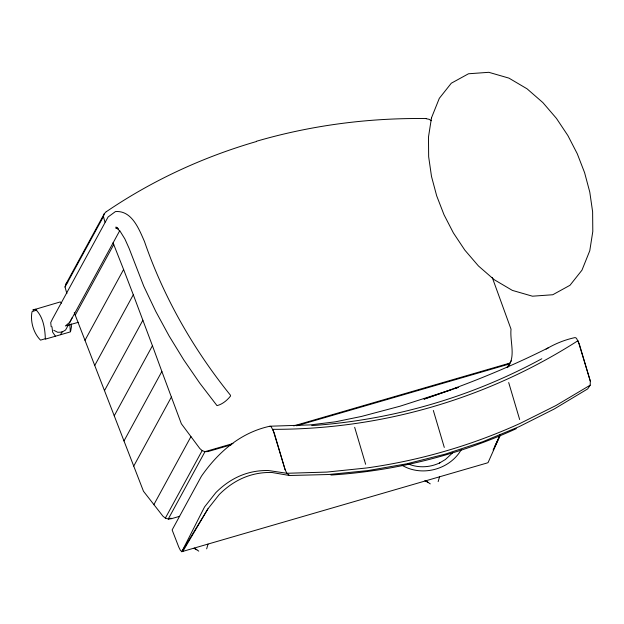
<?xml version="1.0" encoding="UTF-8"?>
<svg xmlns="http://www.w3.org/2000/svg" width="624" height="624" viewBox="0 0 624 624"><rect width="100%" height="100%" fill="white"/><g stroke="black" fill="none" stroke-linecap="round" stroke-linejoin="round"><path stroke-width="0.94" d="M450.832 389.867L400.109 406.185L361.514 416.434L335.431 421.808L310.354 424.897L269.981 426.215A1076.595 316.758 73.8 0 0 201.427 476.206L172.13 529.94L178.776 547.092L180.305 550.157L181.81 551.686L207.925 508.864L219.219 494.559A763.066 224.515 73.8 0 1 271.877 472.477L289.559 475.504L328.762 474.513L367.949 470.59L406.848 463.78L445.193 454.139L482.719 441.737L519.145 426.66L554.229 409.001L587.707 388.885L590.203 385.172L590.312 381.139L579.345 344.152L576.482 338.263L575.141 337.561A1076.595 316.758 73.8 0 0 546.117 349.097M70.691 331.016L71.495 326.609L71.159 323.926M507.515 367.645C516.188 356.577 509.753 341.89 511.025 329.183L492.258 277.501M206.661 548.847L208.034 544.112M438.157 481.595L439.538 476.853M66.893 293.615L65.021 287.017L103.428 216.575L104.239 213.782L106.22 211.653M65.021 287.017L65.848 284.201L104.239 213.782M60.692 334.69L62.104 331.484M500.588 434.522L488.062 462.602L486.97 463.031L181.81 551.686L204.555 506.93L215.849 492.625A763.066 224.515 73.8 0 1 268.507 470.543L286.923 473.281L326.914 472.072L366.764 467.953A609.274 582.106 68.7 0 0 520.19 423.376L555.937 405.53L590.203 385.172M495.097 445.669L500.378 434.39M493.108 450.021L500.471 434.421M72.337 317.444L69.755 322.273L65.387 325.962L78.39 322.304M68.375 324.886L65.598 329.979L62.057 332.155L57.704 332.272L53.726 330.283M69.303 323.185L119.785 230.599M75.239 315.159L113.74 244.553L113.038 242.759M84.989 340.314L123.599 269.49L113.74 244.553M94.739 365.469L133.294 294.754L123.599 269.49M104.489 390.632L142.865 320.237M114.239 415.787L152.435 345.719L133.294 294.754M123.989 440.942L161.866 371.467L152.435 345.719M133.731 466.105L171.382 397.051L161.866 371.467M153.808 504.746L190.952 436.613L181.358 423.774L171.382 397.051M74.256 312.624L143.481 491.26L162.958 516.204L165.36 518.099L202.153 450.614L199.844 448.555L190.952 436.613M507.125 367.474L511.243 360.812M207.925 508.864L182.902 551.265L181.81 551.686M461.276 449.686C449.686 469.63 421.941 477.048 402.067 465.293M452.517 452.946L445.38 459.529L439.366 463.094L439.819 462.852C429.975 467.532 418.213 468.203 408.127 463.866M65.848 284.201L67.844 282.048M548.465 347.732C508.318 367.942 466.541 384.649 424.016 399.126L458.024 387.442M516.36 428.633C458.032 455.278 394.93 471.019 330.938 475.043M455.356 388.331L458.063 387.41M36.761 309.995L32.003 311.727C30.194 321.563 33.454 332.998 40.505 340.135L45.763 338.606M233.009 443.531L204.992 451.667L202.153 450.614M293.709 425.896L509.449 363.215L506.813 364.728L296.618 425.794M231.231 444.795L207.87 451.581L204.992 451.667L168.277 518.996L165.36 518.099M171.085 518.185L168.277 518.996L171.249 518.747L179.657 516.305M117.546 228.15L115.846 228.166L118.435 228.914M426.161 118.7L429.273 119.356L431.254 120.689M424.796 480.745L428.337 482.508M194.009 548.356L196.841 549.767M269.981 426.215L271.323 426.925L274.186 432.806L285.152 469.794L286.923 473.281L289.559 475.504M117.936 228.322L115.885 227.066L120.268 231.504L124.839 238.875L129.137 248.438L143.754 286.166L155.727 311.329L169.081 335.938L183.776 359.9L199.766 383.159L217.004 405.631C222.425 404.274 227.05 400.413 230.498 396.107L230.412 395.171C193.37 349.245 163.66 297.313 144.456 241.449C139.012 229.187 131.914 210.233 115.432 211.583L108.1 216.98L52.525 318.903L50.731 322.569L51.168 326.734M425.864 480.831L430.264 483.881M194.368 548.083L198.767 551.14M61.558 303.108L60.286 301.922L32.815 310.058L35.295 309.184C43.321 316.586 45.037 328.676 45.341 339.152L70.34 331.898L69.833 324.347M55.435 336.219L52.642 332.14L51.971 326.773M104.98 222.183L103.428 216.575M590.312 381.139L578.011 340.665A614.11 586.724 68.7 0 1 272.852 429.328L285.152 469.794M508.693 382.551L519.659 419.539M433.329 410.444L444.296 447.431M354.666 427.3L365.633 464.287M106.283 211.723A573.284 517.312 24.2 0 1 256.519 141.5M256.425 141.274A573.284 518.092 24 0 1 426.153 118.56M541.827 358.738A614.11 586.724 68.7 0 1 311.696 425.599M431.496 117.803L428.477 137.046L428.657 156.733L431.496 176.428L436.683 195.842L444.015 214.757L453.406 232.947L464.849 250.138L478.421 265.933L494.239 279.708L512.359 290.394L532.444 296.197L552.77 294.746L569.985 285.285L581.966 270.169L589.781 250.708L592.8 231.457L592.621 211.778L589.781 192.083L584.594 172.669L577.27 153.754L567.879 135.556L556.429 118.373L542.857 102.578L527.046 88.803L508.919 78.117L488.834 72.314L468.515 73.765L451.292 83.218L439.312 98.335L431.496 117.803"/></g></svg>
